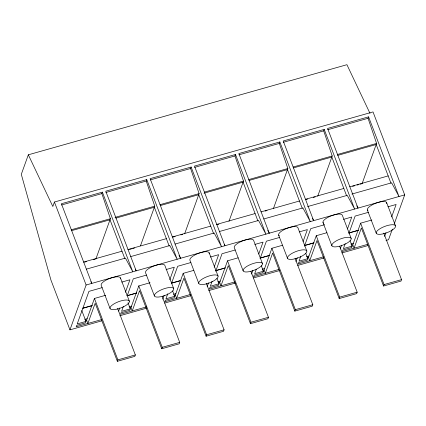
<?xml version="1.0" encoding="UTF-8"?>
<svg xmlns="http://www.w3.org/2000/svg" width="426" height="426" viewBox="0 0 426 426"><rect width="100%" height="100%" fill="white"/><g stroke="black" fill="none" stroke-linecap="round" stroke-linejoin="round"><path stroke-width="0.64" d="M369.992 113.369L346.929 64.693L28.334 154.803L21.3 174.33L50.939 280.063L69.955 329.852L101.936 320.805M394.151 224.172L404.7 194.895L373.016 111.921L54.422 202.03L52.819 206.482L28.334 154.803M95.893 258.949L110.387 218.714L101.867 193.59L102.389 192.142L61.397 203.74L91.814 283.391L90.887 281.682M69.955 329.852L86.111 285.005L54.422 202.03M81.787 310.517L85.951 321.428L85.434 322.871L76.696 325.342L76.174 326.79L101.606 319.596M117.581 308.408L135.346 354.922L134.824 356.37L117.358 361.307L95.179 303.227L87.878 323.478L86.611 320.16L94.434 298.461L105.659 295.287M140.479 245.781L154.755 206.168L146.23 181.045L146.752 179.596L105.76 191.189L136.176 270.845L135.255 269.131M118.662 311.049L119.791 307.923M125.425 292.284L129.93 279.775L121.735 282.097M123.386 306.342L121.586 311.347L130.319 308.877L128.002 302.817M127.22 295.713L133.301 278.822L146.549 275.079M130.319 308.877L129.797 310.325L121.064 312.796L120.542 314.244L146.597 306.874M162.184 296.48L179.713 342.376L179.192 343.819L161.72 348.761L139.542 290.681L132.246 310.932L130.979 307.615L138.796 285.915L150.027 282.736M117.358 361.307L117.88 359.863L94.434 298.461M184.623 233.853L199.118 193.617L190.598 168.494L191.12 167.045L150.128 178.643L180.544 258.294L179.005 255.44M162.801 299.127L164.154 295.378M169.788 279.738L174.298 267.23L166.097 269.546M167.753 293.796L165.948 298.802L174.681 296.331L172.599 290.873M171.358 283.791L177.669 266.277L190.912 262.528M174.681 296.331L174.165 297.774L165.426 300.245L164.905 301.693L190.337 294.499M206.312 283.311L224.076 329.825L223.554 331.274L206.088 336.215L183.91 278.13L176.609 298.381L175.342 295.064L183.159 273.364L193.766 270.366M161.72 348.761L162.242 347.312L138.796 285.915M228.986 221.307L243.486 181.071L234.96 155.948L235.482 154.5L194.49 166.092L224.907 245.749L224.294 244.609M207.169 286.581L208.522 282.827M214.156 267.187L218.66 254.679L210.465 257M212.116 281.251L210.316 286.251L219.049 283.78L216.967 278.327M215.721 271.24L222.031 253.726L235.28 249.982M219.049 283.78L218.527 285.228L209.794 287.699L209.272 289.147L234.699 281.953M250.914 271.383L268.444 317.279L267.922 318.723L250.451 323.664L228.272 265.584L220.977 285.835L219.709 282.518L227.527 260.818L238.134 257.821M206.088 336.215L206.61 334.767L183.159 273.364M273.354 208.756L287.848 168.526L279.328 143.397L279.85 141.954L238.853 153.546L269.275 233.203L267.736 230.349M251.532 274.03L252.884 270.281M258.747 254.018L263.028 242.133L254.828 244.449M256.255 269.328L254.679 273.705L263.412 271.234L261.33 265.781M260.089 258.694L266.399 241.18L279.642 237.431M263.412 271.234L262.895 272.683L254.157 275.148L253.635 276.596L279.067 269.402M295.042 258.215L312.806 304.728L312.285 306.177L294.819 311.118L272.64 253.033L265.339 273.284L264.072 269.967L271.889 248.267L282.497 245.269M250.451 323.664L250.973 322.216L227.527 260.818M317.716 196.21L332.216 155.975L323.691 130.851L324.213 129.403L283.221 140.995L313.637 220.652L312.407 218.368M295.9 261.484L297.252 257.73M303.11 241.467L307.391 229.582L299.196 231.904M300.847 256.154L299.047 261.154L307.78 258.683L305.698 253.23M304.452 246.143L310.762 228.629L324.639 224.704M307.78 258.683L307.258 260.132L298.525 262.602L298.003 264.051L323.43 256.857M339.644 246.287L357.174 292.183L356.653 293.626L339.181 298.567L317.003 240.488L309.707 260.739L308.44 257.421L316.257 235.722L326.864 232.724M294.819 311.118L295.34 309.67L271.889 248.267M360.188 184.197L362.084 183.659L376.579 143.429L368.059 118.3L368.581 116.857L327.583 128.45L358.005 208.106L356.775 205.822M340.262 248.938L341.615 245.184M347.478 228.922L351.759 217.036L343.558 219.353M345.214 243.603L343.409 248.608L352.142 246.137L350.06 240.685M349.043 232.969L355.13 216.083L368.373 212.334M352.142 246.137L351.626 247.586L342.887 250.057L342.366 251.5L367.798 244.311M383.773 233.118L401.537 279.632L401.015 281.08L383.549 286.022L361.37 227.937L354.07 248.193L352.803 244.87L360.62 223.171L371.85 219.997M339.181 298.567L339.703 297.124L316.257 235.722M384.63 236.387L385.983 232.633M391.616 216.999L396.121 204.485L387.926 206.807M392.357 229.151L388.544 239.742L385.983 240.461M383.549 286.022L384.071 284.573L360.62 223.171M61.504 205.007L101.867 193.59M105.872 192.456L146.23 181.045M150.234 179.91L190.598 168.494M194.602 167.365L234.96 155.948M238.965 154.814L279.328 143.397M283.333 142.268L323.691 130.851M327.695 129.717L368.059 118.3M71.286 229.774L110.387 218.714M115.02 217.404L154.755 206.168M160.016 204.677L199.118 193.617M204.384 192.131L243.486 181.071M248.747 179.58L287.848 168.526M293.115 167.035L332.216 155.975M337.477 154.489L376.579 143.429M71.531 230.668L110.004 219.784L124.807 258.555M115.899 218.117L154.366 207.238L169.17 246.01M160.261 205.572L198.734 194.693L213.538 233.459M203.995 193.202L243.097 182.142L257.9 220.913M248.992 180.475L287.465 169.596L302.268 208.362M293.36 167.929L331.827 157.045L346.631 195.816M337.722 155.378L376.195 144.499L390.999 183.265M83.528 262.086L122.001 251.202M127.891 249.535L166.364 238.656M172.258 236.989L210.732 226.105M216.621 224.438L255.094 213.559M260.989 211.892L299.457 201.008M305.351 199.341L343.825 188.462M349.719 186.796L388.187 175.911M84.54 262.16L86.43 261.628M93.369 259.663L95.259 259.13M129.536 249.434L131.426 248.901M132.688 248.544L134.579 248.007M173.27 237.064L175.161 236.531M180.837 234.923L182.733 234.391M217.004 224.694L218.895 224.161M265.153 211.078L267.043 210.54M305.735 199.597L307.625 199.064M313.302 197.456L315.197 196.924M352.622 186.338L354.517 185.8M357.036 185.086L358.932 184.554M86.324 269.157L125.425 258.097L132.805 271.799L102.389 192.142M130.691 256.606L169.793 245.546L177.168 259.253L146.752 179.596M175.054 244.061L214.156 233.001L221.536 246.702L191.12 167.045M219.422 231.51L258.523 220.455L265.899 234.156L235.482 154.5M263.785 218.964L302.886 207.904L310.266 221.605L279.85 141.954M307.519 206.594L347.254 195.358L354.629 209.06L324.213 129.403M351.887 194.048L391.616 182.807L398.997 196.508L368.581 116.857M86.111 285.005L404.7 194.895M102.181 287.625L88.938 291.368L77.218 323.898L85.951 321.428M82.655 308.216L92.192 305.517M127.017 295.665L136.554 292.971M171.385 283.12L180.922 280.42M215.748 270.569L225.285 267.874M260.116 258.023L269.653 255.323M304.478 245.472L314.015 242.777M348.841 232.926L358.378 230.226M83.246 308.184L92.075 305.687M126.98 295.814L136.442 293.136M171.976 283.088L180.805 280.59M215.71 270.718L225.173 268.045M260.707 257.991L269.536 255.493M305.075 245.445L313.27 243.124M348.809 233.075L358.266 230.397M84.758 319.388L87.133 318.712M129.126 306.837L131.501 306.166M173.488 294.291L175.863 293.615M217.856 281.74L220.231 281.069M262.219 269.195L264.594 268.524M306.587 256.644L308.962 255.973M350.949 244.098L353.324 243.427M85.381 320.506L86.611 320.16M129.749 307.961L130.979 307.615M174.112 295.415L175.342 295.064M218.479 282.864L219.709 282.518M262.842 270.318L264.072 269.967M307.205 257.767L308.44 257.421M351.572 245.222L352.803 244.87M119.85 315.735L146.72 308.136M164.633 303.072L190.864 295.649M208.777 290.585L235.647 282.986M253.561 277.917L279.786 270.499M297.699 265.435L323.93 258.018M341.844 252.948L368.069 245.53M117.88 359.863L135.346 354.922M162.242 347.312L179.713 342.376M206.61 334.767L224.076 329.825M250.973 322.216L268.444 317.279M295.34 309.67L312.806 304.728M339.703 297.124L357.174 292.183M384.071 284.573L401.537 279.632M386.659 202.648L395.53 225.881A10.32 3.328 -20.9 0 1 382.01 234.082A10.32 3.328 -20.9 0 1 380.098 228.645A10.32 3.328 -20.9 0 1 395.53 225.881M367.356 209.954L376.227 233.187M351.168 238.427A10.32 3.328 -20.9 0 0 335.736 241.191A10.32 3.328 -20.9 0 0 337.642 246.627A10.32 3.328 -20.9 0 0 351.168 238.427L342.296 215.194A10.32 3.328 -20.9 0 0 330.288 216.216A10.32 3.328 -20.9 0 0 323.606 223.192M322.993 222.505L331.865 245.738M306.8 250.978A10.32 3.328 -20.9 0 0 291.368 253.742A10.32 3.328 -20.9 0 0 293.28 259.178A10.32 3.328 -20.9 0 0 306.8 250.978L297.928 227.745A10.32 3.328 -20.9 0 0 285.926 228.762A10.32 3.328 -20.9 0 0 279.243 235.738M278.625 235.051L287.497 258.284M262.437 263.524A10.32 3.328 -20.9 0 0 247.005 266.287A10.32 3.328 -20.9 0 0 248.912 271.724A10.32 3.328 -20.9 0 0 262.437 263.524L253.566 240.291A10.32 3.328 -20.9 0 0 242.809 240.807A10.32 3.328 -20.9 0 0 234.263 247.602L243.134 270.835M209.198 252.842L218.069 276.075A10.32 3.328 -20.9 0 1 204.549 284.275A10.32 3.328 -20.9 0 1 202.638 278.833A10.32 3.328 -20.9 0 1 218.069 276.075M198.766 283.381L189.895 260.148A10.32 3.328 -20.9 0 1 199.714 252.906A10.32 3.328 -20.9 0 1 209.155 253.779M173.707 288.62A10.32 3.328 -20.9 0 0 158.275 291.384A10.32 3.328 -20.9 0 0 160.181 296.821A10.32 3.328 -20.9 0 0 173.707 288.62L164.835 265.387A10.32 3.328 -20.9 0 0 154.079 265.904A10.32 3.328 -20.9 0 0 145.532 272.699L154.404 295.932M120.467 277.938L129.339 301.166A10.32 3.328 -20.9 0 1 115.819 309.367A10.32 3.328 -20.9 0 1 113.907 303.93A10.32 3.328 -20.9 0 1 129.339 301.166M110.036 308.477L101.164 285.244A10.32 3.328 -20.9 0 1 110.984 278.002A10.32 3.328 -20.9 0 1 120.425 278.876M367.973 210.646A10.32 3.328 -20.9 0 1 375.908 203.165A10.32 3.328 -20.9 0 1 386.616 203.585"/></g></svg>
